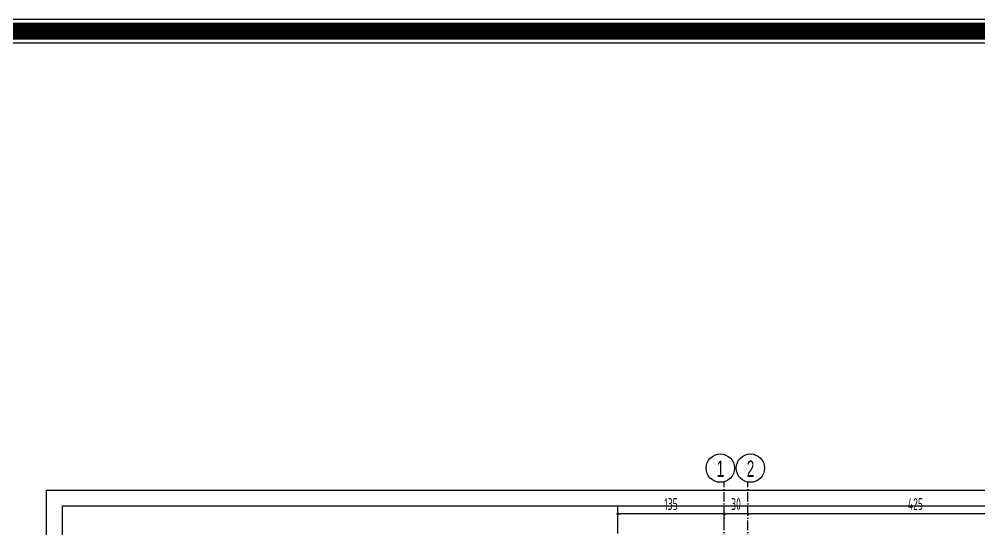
# Model space of a CAD drawing. Extents: x 41749 to 92598, y -24291 to 29432.
# Drawn here: x 51973 to 53190, y -22037 to -21391 of the extents above; entities that cross this region are included whole.
import ezdxf

# ---------------------------------------------------------------- set-up
doc = ezdxf.new("R2010")
doc.units = 0
doc.header["$MEASUREMENT"] = 0
doc.header["$PDMODE"] = 3
doc.linetypes.add('ACAD_ISO10W100', pattern=[18, 12, -3, 0, -3])
doc.layers.get('0').update_dxf_attribs({"linetype": 'CONTINUOUS'})
doc.layers.get('Defpoints').update_dxf_attribs({"linetype": 'CONTINUOUS'})
for name, color, linetype in [('AKS', 10, 'CONTINUOUS'), ('MERBAS', 231, 'CONTINUOUS'), ('OLCU', 3, 'CONTINUOUS'), ('TEFRIS', 12, 'CONTINUOUS'), ('YAZI', 7, 'CONTINUOUS')]:
    doc.layers.add(name, color=color, linetype=linetype)
doc.styles.add('OLCU', font='isocpeur.ttf', dxfattribs={"width": 0.59})
doc.dimstyles.new('OLCU3', dxfattribs={"dimscale": 0.5, "dimtxt": 30, "dimasz": 7, "dimexe": 20, "dimexo": 0, "dimgap": 10, "dimtad": 1, "dimdec": 4, "dimrnd": 0.5, "dimdsep": 46, "dimtxsty": 'OLCU', "dimblk1": 'DOT', "dimblk2": 'DOT', "dimsah": 1, "dimcen": 0.09, "dimclrt": 4, "dimadec": 0, "dimazin": 0, "dimtfac": 1, "dimtdec": 4, "dimtix": 1, "dimtmove": 2, "dimatfit": 3, "dimfxl": 0, "dimtolj": 1, "dimtzin": 0, "dimarcsym": 0})

# ---------------------------------------------------------------- blocks, each defined once
blk = doc.blocks.new('DOT')
at = {"color": 0, "linetype": 'ByBlock'}
blk.add_line((-0.5, 0), (-1, 0), dxfattribs=at)
at = {"color": 0, "linetype": 'ByBlock', "const_width": 0.5}
blk.add_lwpolyline([(-0.25, 0, 1), (0.25, 0, 1)], format="xyb", close=True, dxfattribs=at)
blk = doc.blocks.new('*D2317')
at = {"layer": 'Defpoints', "color": 0, "transparency": 16777216}
for p in [(52897.5, -22018.1), (52897.5, -22018.1), (53322.5, -22018.1)]:
    blk.add_point(p, dxfattribs=at)
at = {"layer": 'OLCU', "color": 0, "lineweight": -2, "transparency": 16777216}
for p, q in [((52897.5, -22018.1), (52897.5, -22008.1)), ((53319, -22018.1), (52901, -22018.1)), ((53322.5, -22018.1), (53322.5, -22008.1))]:
    blk.add_line(p, q, dxfattribs=at)
at = {"layer": 'OLCU', "color": 0, "lineweight": -2, "transparency": 16777216, "xscale": 3.5, "yscale": 3.5, "zscale": 3.5, "rotation": 180}
blk.add_blockref('DOT', (52897.5, -22018.1), dxfattribs=at)
at = {"layer": 'OLCU', "color": 0, "lineweight": -2, "transparency": 16777216, "xscale": 3.5, "yscale": 3.5, "zscale": 3.5}
blk.add_blockref('DOT', (53322.5, -22018.1), dxfattribs=at)
at = {"layer": 'OLCU', "color": 4, "transparency": 16777216, "insert": (53110, -22005.6), "char_height": 15, "attachment_point": 5, "style": 'OLCU'}
blk.add_mtext('\\A1;425', dxfattribs=at)
blk = doc.blocks.new('*D2318')
at = {"layer": 'Defpoints', "color": 0, "transparency": 16777216}
for p in [(52867.5, -22018.1), (52867.5, -22018.1), (52897.5, -22018.1)]:
    blk.add_point(p, dxfattribs=at)
at = {"layer": 'OLCU', "color": 0, "lineweight": -2, "transparency": 16777216}
for p, q in [((52867.5, -22018.1), (52867.5, -22008.1)), ((52894, -22018.1), (52871, -22018.1)), ((52897.5, -22018.1), (52897.5, -22008.1))]:
    blk.add_line(p, q, dxfattribs=at)
at = {"layer": 'OLCU', "color": 0, "lineweight": -2, "transparency": 16777216, "xscale": 3.5, "yscale": 3.5, "zscale": 3.5, "rotation": 180}
blk.add_blockref('DOT', (52867.5, -22018.1), dxfattribs=at)
at = {"layer": 'OLCU', "color": 0, "lineweight": -2, "transparency": 16777216, "xscale": 3.5, "yscale": 3.5, "zscale": 3.5}
blk.add_blockref('DOT', (52897.5, -22018.1), dxfattribs=at)
at = {"layer": 'OLCU', "color": 4, "transparency": 16777216, "insert": (52882.5, -22005.6), "char_height": 15, "attachment_point": 5, "style": 'OLCU'}
blk.add_mtext('\\A1;30', dxfattribs=at)
blk = doc.blocks.new('*D2319')
at = {"layer": 'Defpoints', "color": 0, "transparency": 16777216}
for p in [(52732.5, -22018.1), (52867.5, -22028.1), (52732.5, -22686.3)]:
    blk.add_point(p, dxfattribs=at)
at = {"layer": 'OLCU', "color": 0, "lineweight": -2, "transparency": 16777216}
for p, q in [((52732.5, -22043.1), (52732.5, -22008.1)), ((52864, -22018.1), (52736, -22018.1)), ((52867.5, -22028.1), (52867.5, -22008.1))]:
    blk.add_line(p, q, dxfattribs=at)
at = {"layer": 'OLCU', "color": 0, "lineweight": -2, "transparency": 16777216, "xscale": 3.5, "yscale": 3.5, "zscale": 3.5, "rotation": 180}
blk.add_blockref('DOT', (52732.5, -22018.1), dxfattribs=at)
at = {"layer": 'OLCU', "color": 0, "lineweight": -2, "transparency": 16777216, "xscale": 3.5, "yscale": 3.5, "zscale": 3.5}
blk.add_blockref('DOT', (52867.5, -22018.1), dxfattribs=at)
at = {"layer": 'OLCU', "color": 4, "transparency": 16777216, "insert": (52800, -22005.6), "char_height": 15, "attachment_point": 5, "style": 'OLCU'}
blk.add_mtext('\\A1;135', dxfattribs=at)

msp = doc.modelspace()

# ---------------------------------------------------------------- linework, layer by layer
at = {"layer": 'AKS', "linetype": 'ACAD_ISO10W100'}
for p, q in [((52867.53676, -24011.44639), (52867.53676, -21978.06351)), ((52897.53676, -24011.44639), (52897.53676, -21978.06351))]:
    msp.add_line(p, q, dxfattribs=at)
at = {"layer": 'MERBAS'}
for points in [[(45632.04216, -24290.68394), (45632.04216, -21390.68394), (70862.32763, -21390.68394), (70862.32763, -24290.68394)], [(45637.04216, -24285.68394), (45637.04216, -21395.68394), (70857.32763, -21395.68394), (70857.32763, -24285.68394)], [(45657.04216, -24265.68394), (45657.04216, -21415.68394), (70837.32763, -21415.68394), (70837.32763, -24265.68394)], [(45662.04216, -24260.68394), (45662.04216, -21420.68394), (70832.32763, -21420.68394), (70832.32763, -24260.68394)]]:
    msp.add_lwpolyline(points, close=True, dxfattribs=at)
at = {"layer": 'MERBAS', "const_width": 20}
msp.add_lwpolyline([(45647.04216, -24275.68394), (45647.04216, -21405.68394), (70847.32763, -21405.68394), (70847.32763, -24275.68394)], close=True, dxfattribs=at)
at = {"layer": 'TEFRIS'}
for p, q in [((52008.01562, -23575.29633), (52008.01562, -21988.06351)), ((52008.01562, -21988.06351), (55075.70178, -21988.06351)), ((52028.01562, -23557.83542), (52028.01562, -22008.06351)), ((52028.01562, -22008.06351), (55078.02163, -22008.06351))]:
    msp.add_line(p, q, dxfattribs=at)
at = {"layer": 'YAZI'}
for centre in [(52862.53676, -21960.06351), (52900.7428, -21960.06351)]:
    msp.add_circle(centre, 18, dxfattribs=at)

# ---------------------------------------------------------------- texts
at = {"layer": 'YAZI', "char_height": 20.736, "width": 360.8188416, "attachment_point": 5, "style": 'OLCU'}
for s, insert in [('{\\fArial|b0|i0|c162|p34;1}', (52862.71556, -21960.82252)), ('{\\fArial|b0|i0|c162|p34;2}', (52900.92161, -21960.82252))]:
    msp.add_mtext(s, dxfattribs=dict(at, insert=insert))

# ---------------------------------------------------------------- dimensions: what is measured, and where the dimension line sits
at = {"layer": 'OLCU'}
for base, p1, p2, picture, middle in [((52732.53676, -22018.06351), (52867.53676, -22028.06351), (52732.53676, -22686.33978), '*D2319', (52800.03676, -22005.56351)), ((52867.53676, -22018.06351), (52897.53676, -22018.06351), (52867.53676, -22018.06351), '*D2318', (52882.53676, -22005.56351)), ((52897.53676, -22018.06351), (53322.53676, -22018.06351), (52897.53676, -22018.06351), '*D2317', (53110.03676, -22005.56351))]:
    dim = msp.add_linear_dim(base=base, p1=p1, p2=p2, dimstyle='OLCU3', dxfattribs=at)
    dim.commit()
    dim.dimension.update_dxf_attribs({"geometry": picture, "text_midpoint": middle})

doc.saveas('drawing.dxf')
